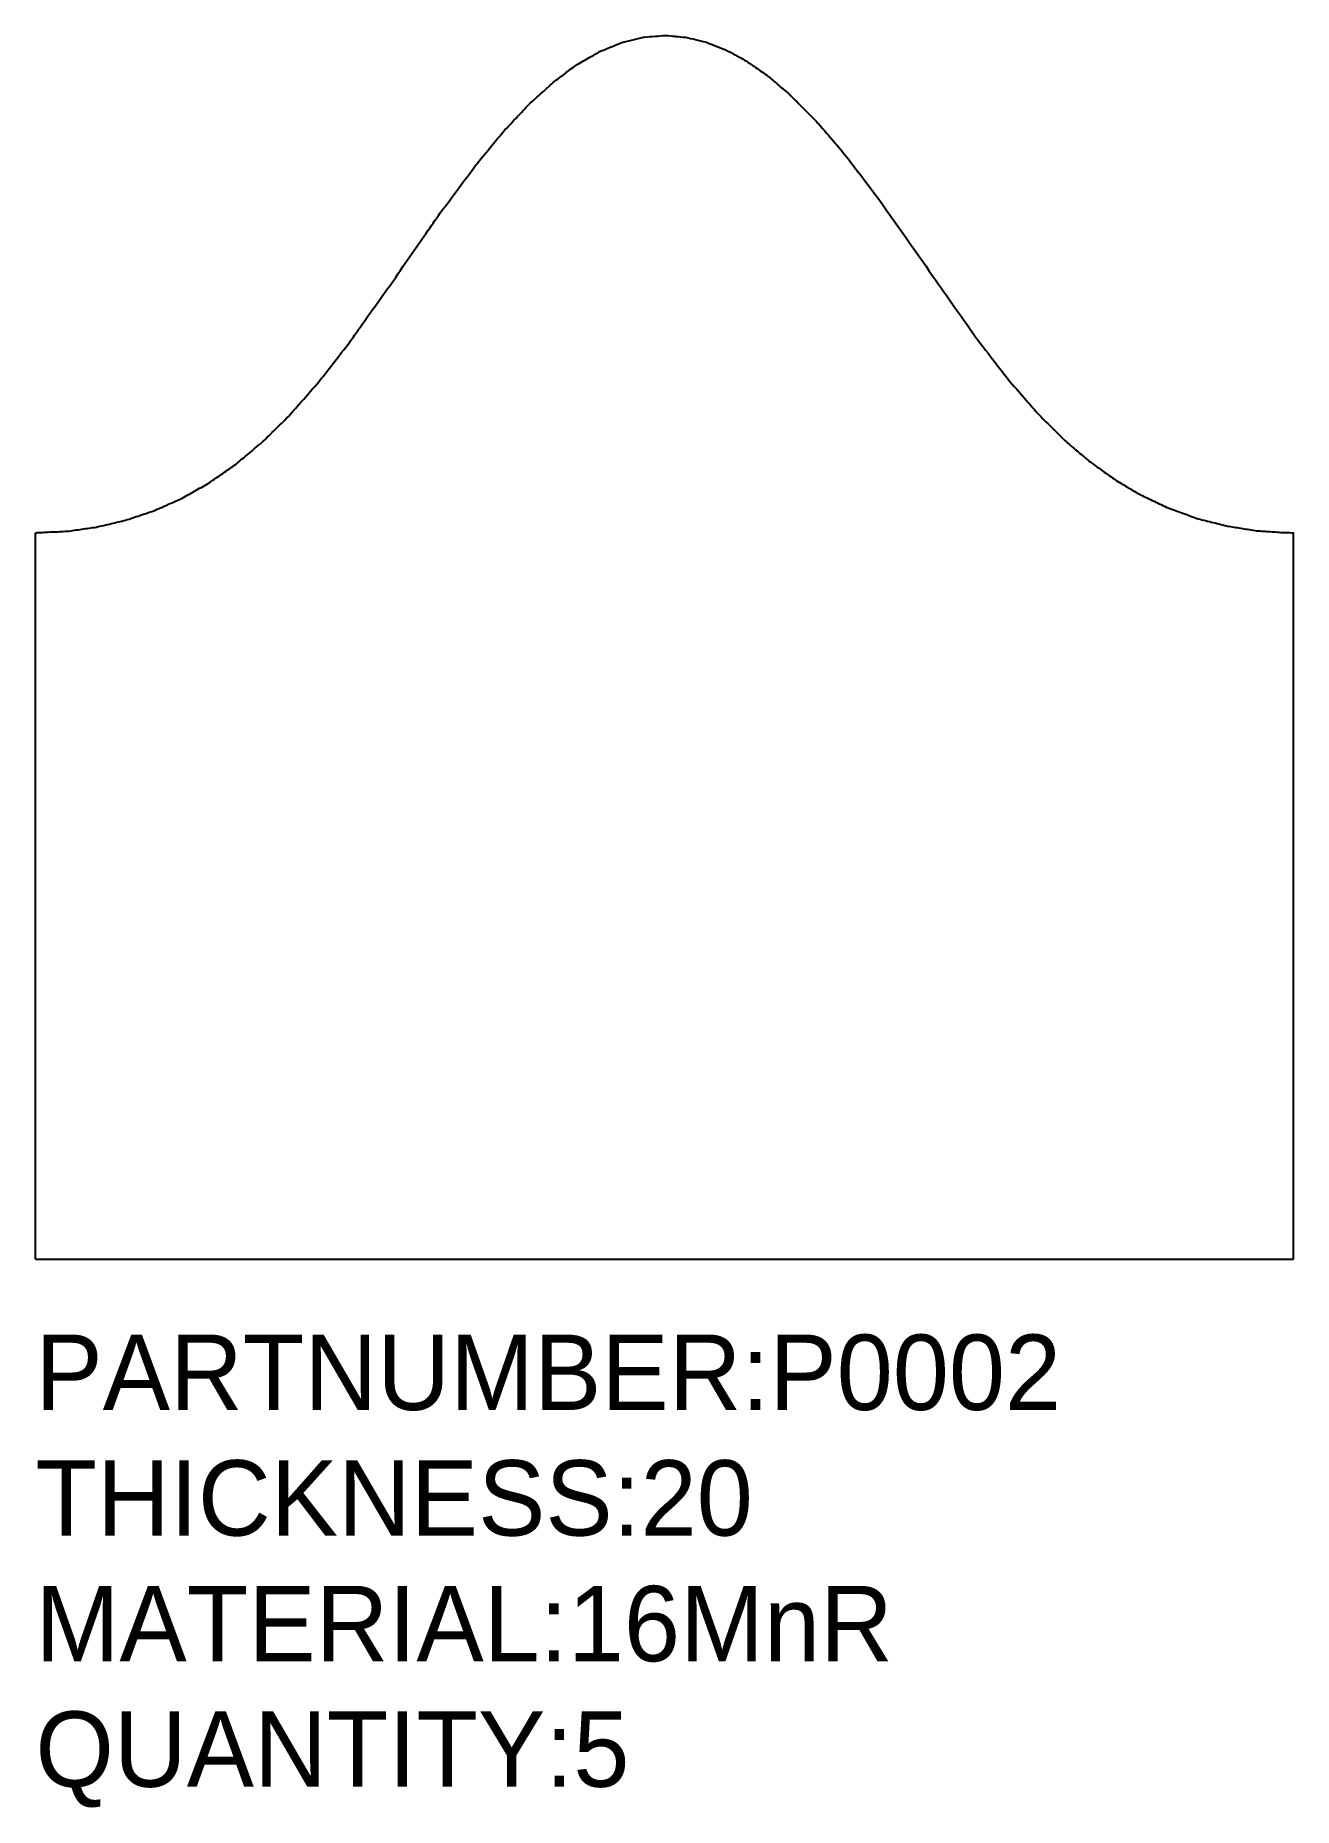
# Model space of a CAD drawing. Extents: x 0 to 1332, y -581 to 1296.
import ezdxf

# ---------------------------------------------------------------- set-up
doc = ezdxf.new("R2010")
doc.units = 0

msp = doc.modelspace()

# ---------------------------------------------------------------- linework, layer by layer
for p, q in [((0, 0), (0, 769.6)), ((1332, 0), (1332, 769.6)), ((0, 0), (1332, 0))]:
    msp.add_line(p, q)
for centre, radius, start, end in [((-29.5, 10710.1), 9439.5, -85.90237, -85.83461), ((5.8, 10225.2), 8953.3, -85.83461, -85.76503), ((1434, 10072.4), 8809.4, -94.99472, -94.92514), ((1481.3, 10621.6), 9360.8, -94.92514, -94.85764), ((-6241.5, 13135.7), 13687.4, -60.07415, -60.02003), ((-4883.6, 14859.9), 14644.9, -68.01833, -67.96421), ((-3545.7, 11554.2), 11078.7, -67.96421, -67.90198), ((-1970.2, 12321.1), 11332.2, -76.7762, -76.71397), ((-1562.1, 10592.5), 9556.1, -76.71397, -76.64621), ((2759.6, 9844.6), 8797.3, -103.61541, -103.54791), ((3112.4, 11309), 10303.6, -103.54791, -103.48554), ((4081.2, 9947.1), 9291, -111.27778, -111.21541), ((4930.4, 12134.7), 11637.7, -111.21541, -111.15968), ((5707.6, 10683.8), 10638.5, -117.89912, -117.84339), ((7280.1, 13660.8), 14005.4, -117.84339, -117.79482), ((-10134.3, 15611.9), 17901.8, -53.30875, -53.26362), ((-9231.9, 18330.7), 19681.6, -60.11929, -60.07415), ((9792, 14514.1), 16035.7, -124.32695, -124.27838), ((14280.5, 21099.3), 24005, -124.27838, -124.23868), ((-15809.7, 19198.3), 24286.7, -47.69621, -47.65976), ((-15834.4, 23261.7), 27441.8, -53.34521, -53.30875), ((13811.7, 16699.9), 20212.4, -130.16743, -130.12773), ((20788.7, 24977.2), 31038, -130.12773, -130.09569), ((-24299.5, 24466.2), 34005.3, -43.14771, -43.11907), ((-25945, 30335.3), 39345.1, -47.72485, -47.69621), ((24330.7, 24500.3), 33092.2, -135.32601, -135.29398), ((43917.5, 43887.2), 60651.1, -135.293979, -135.270316), ((-42737.8, 41749.2), 59277.3, -43.169402, -43.147709), ((35187.8, 30467.8), 45132.6, -139.57784, -139.55418), ((-36695.1, 31910.1), 48234.7, -39.57546, -39.55376), ((67770.8, 58243.1), 87947.6, -139.554177, -139.537225), ((-72825.8, 61774), 95109.9, -39.590906, -39.575458), ((58732.3, 45119.8), 72671.3, -142.786442, -142.769491), ((-63771.4, 48882.2), 80024.9, -36.623513, -36.608064), ((181084.4, 138092.9), 226339.8, -142.769491, -142.759886), ((-256717.8, 192299.7), 320434.7, -36.631233, -36.623513), ((-158578.8, 111427.1), 193529.2, -34.760492, -34.752771), ((477725.4, 335679.4), 582492.2, -144.945488, -144.9358829), ((-1116877.7, 776482.7), 1359992.2, -34.7634039, -34.7604916), ((351935, 247390.1), 428810, -144.935883, -144.924688), ((-952819.5, 678298.7), 1169303.6, -35.3976788, -35.3947665), ((-58181.6, 42567.2), 71792.1, -35.409432, -35.397679), ((-125664.8, 99041.9), 159665.9, -37.908033, -37.896279), ((139838.8, 108306.5), 175491.2, -142.293573, -142.282378), ((-51013.7, 40910.8), 65050.8, -37.926446, -37.908033), ((54256.1, 42118.7), 67300.6, -142.282378, -142.264301), ((-68234.1, 61761.5), 91637.8, -41.612879, -41.594465), ((63902.1, 55863.6), 83489, -138.853879, -138.835802), ((-38646.8, 35480.8), 52064.1, -41.63731, -41.61288), ((38023.6, 33237.3), 49113.9, -138.8358, -138.81223), ((-31559.8, 33780.5), 45767, -45.96976, -45.94533), ((36490.3, 36563.9), 50273.6, -134.80514, -134.78157), ((-24111.4, 26075.5), 35050.5, -45.99768, -45.96976), ((27284.2, 27287.3), 37204.3, -134.78157, -134.75417), ((24340.1, 28057.9), 35775.7, -130.53314, -130.50574), ((-20072.2, 25401.6), 31853.1, -50.44892, -50.41869), ((-23570.9, 29633.6), 37344, -50.41869, -50.39078), ((20775.2, 23884.8), 30287.2, -130.50574, -130.47596), ((21818.8, 29671), 35490, -125.68818, -125.65841), ((-17175.9, 26003.6), 30585.2, -55.42026, -55.38897), ((-18416.3, 27801), 32769, -55.38897, -55.35875), ((20016.2, 27158.6), 32397.8, -125.65841, -125.62724), ((-14594.8, 27114.5), 30161.1, -60.72473, -60.6935), ((-14537.2, 27011.9), 30043.4, -60.6935, -60.66222), ((15088.4, 24444.8), 27428.8, -120.55581, -120.52464), ((14953.3, 24215.7), 27162.9, -120.52464, -120.49332), ((13759.4, 27322.8), 29350.2, -115.4005, -115.36918), ((-9168.9, 28466.1), 29192.3, -71.46578, -71.43538), ((-12125.5, 28461.8), 30259.8, -66.11825, -66.08784), ((-11488.7, 27025.8), 28688.9, -66.08784, -66.05662), ((14308.6, 28480.9), 30632, -115.36918, -115.33853), ((11716.1, 30060.3), 31096.9, -109.76727, -109.73661), ((12602.2, 32530), 33720.7, -109.73661, -109.70718), ((-1660.7, 35024.8), 34295.4, -87.22219, -87.1953), ((-1621.1, 34216.2), 33485.9, -87.1953, -87.16808), ((-4643.7, 34218.6), 33772.9, -82.03987, -82.01265), ((-4367.5, 32250.4), 31785.4, -82.01265, -81.98459), ((-7413.4, 32694.4), 32783.1, -76.81449, -76.78643), ((-6830.1, 30210.4), 30231.5, -76.78643, -76.75721), ((-9937.6, 30759.1), 31610.7, -71.495, -71.46578), ((8942.2, 31532.5), 31700.3, -104.07846, -104.04902), ((9639.9, 34320.4), 34574.1, -104.04902, -104.02083), ((5826.5, 30101), 29677.5, -98.84456, -98.81637), ((6113.2, 31949.5), 31548.2, -98.81637, -98.78903), ((3444.9, 31586.9), 30890.2, -93.99508, -93.96774), ((3511.7, 32550.4), 31856, -93.96774, -93.94082), ((1457.8, 8561.6), 7793, -90.99537, -90.96845), ((0, 769.6), 0.000156, -89.8924, 90.1345), ((-5.3, 3607.2), 2837.6, -89.8924, -89.8655), ((1458, 8576.5), 7807.9, -90.96845, -90.94155), ((1338.7, 2897.7), 2128.1, -90.2421, -90.2152), ((1338.7, 2897.9), 2128.3, -90.2152, -90.1883), ((1332.4, 1479), 709.4, -90.0538, -90.0269), ((1332, 769.6), 0.0000391, -90.0269, 89.9462)]:
    msp.add_arc(centre, radius, start, end)

# ---------------------------------------------------------------- texts
for s, height, p in [('PARTNUMBER:P0002', 79.849, (0, -159.7)), ('THICKNESS:20', 79.849, (0, -292.8)), ('MATERIAL:16MnR', 79.849, (0, -425.9)), ('QUANTITY:5', 79.85, (0, -558.9))]:
    msp.add_text(s, height=height).set_placement(p)

doc.saveas('drawing.dxf')
